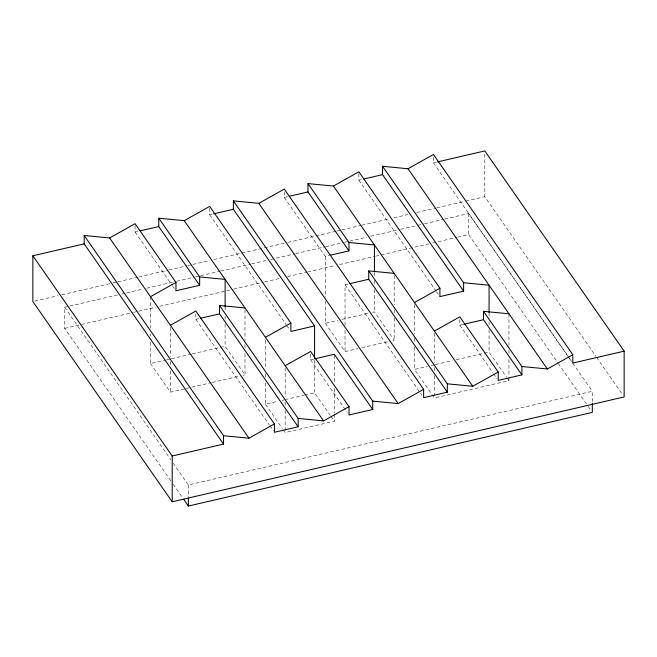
<?xml version="1.0" encoding="UTF-8"?>
<svg xmlns="http://www.w3.org/2000/svg" width="657" height="657" viewBox="0 0 657 657"><rect width="100%" height="100%" fill="white"/><g stroke="black" fill="none" stroke-linecap="round" stroke-linejoin="round"><path stroke-width="0.49" stroke-dasharray="3.29 2.46" d="M135.087 225.556L135.087 232.061L138.052 231.371M209.682 208.253L209.682 214.757L212.646 214.067M284.276 191.877L284.276 197.453L288.226 196.533M358.87 173.645L358.87 180.149L362.82 179.23M433.464 157.269L433.464 162.846L436.42 162.156M34.854 301.087L57.849 295.749M61.848 294.821L111.846 283.224M112.84 282.995L116.839 282.067M117.841 281.837L137.839 277.197M138.841 276.958L167.839 270.232M168.833 270.002L186.834 265.83M187.836 265.6L191.836 264.672M192.838 264.434L209.829 260.492M213.829 259.564L286.822 242.63M287.823 242.4L335.817 231.264M336.819 231.034L340.819 230.106M341.821 229.876L360.816 225.466M361.818 225.236L389.815 218.74M393.814 217.812L407.816 214.568M416.809 212.482L435.813 208.072M436.806 207.842L464.803 201.346M465.805 201.116L484.8 196.706L596.047 356.554M170.779 480.793L64.673 328.336L64.673 307.238L68.673 306.31M69.675 306.072L117.669 294.944M121.668 294.016L125.668 293.088M126.67 292.85L142.668 289.137M146.667 288.218L175.665 281.483M176.659 281.253L194.661 277.082M195.663 276.852L199.662 275.924M200.664 275.685L219.66 271.284M220.662 271.045L250.654 264.089M251.656 263.859L266.652 260.377M270.651 259.449L294.656 253.881M295.65 253.651L324.648 246.925M325.65 246.695L343.652 242.515M344.646 242.285L348.645 241.357M349.647 241.127L366.647 237.185M370.647 236.257L399.645 229.531M400.647 229.293L423.642 223.963M424.644 223.733L443.639 219.323M444.641 219.093L468.638 213.525L568.88 357.564M284.276 197.453L325.289 256.386L329.239 255.466M64.673 328.336L132.665 312.56M133.667 312.33L137.666 311.402M138.668 311.172L155.668 307.23M159.667 306.302L232.66 289.367M233.654 289.137L263.654 282.173M264.656 281.943L281.656 278.001M287.651 276.605L306.655 272.203M307.648 271.973L335.645 265.477M339.653 264.549L374.646 256.427M375.648 256.197L428.643 243.903M432.643 242.975L456.64 237.407M457.642 237.177L468.638 234.623L557.744 362.656M195.843 313.783L195.843 319.368L198.808 318.678M345.032 325.289L345.032 284.752L347.996 284.07M150.51 342.289L150.51 363.567L165.433 360.11M166.426 359.88L170.401 358.952M171.395 358.722L191.294 354.107M192.287 353.877L225.105 346.264L244.987 374.835L243 375.303M325.289 300.963L325.289 323.26L338.068 320.296M341.993 319.384L368.536 313.225M372.47 312.313L374.433 311.853L394.175 340.227L391.227 340.917M150.51 363.567L170.393 392.139L185.315 388.681M186.309 388.451L211.176 382.686M212.17 382.448L239.025 376.223M325.289 323.26L345.032 351.626L357.81 348.67M361.744 347.75L390.25 341.139M310.621 354.222L310.621 359.798L313.586 359.108M459.81 319.614L459.81 325.19L462.774 324.501M414.477 347.101L414.477 369.398L427.403 366.401M431.386 365.473L434.367 364.783M435.361 364.553L452.271 360.627M456.245 359.708L489.071 352.095L506.613 377.307M265.428 382.924L265.428 404.203L278.207 401.238M282.14 400.327L284.103 399.875M285.089 399.645L303.756 395.309M304.741 395.087L314.572 392.804L330.249 415.331M334.314 414.082L334.314 421.178L285.171 432.577L282.847 429.235M508.953 377.627L508.953 380.666L434.359 397.97L414.477 369.398M173.12 463.062L188.362 484.965L592.327 391.252L592.327 402.306M596.63 357.4L622.393 394.414M433.464 162.846L567.541 355.503M568.124 356.349L571.639 361.391M569.463 358.402L592.327 391.252M558.327 363.502L587.637 405.615M588.229 406.461L591.152 410.674M507.196 378.145L508.953 380.666M358.87 180.149L435.846 290.755M436.429 291.593L439.927 296.619M459.81 325.19L492.98 372.856M493.563 373.693L497.053 378.703M345.032 284.752L421.876 395.177M209.682 214.757L286.206 324.714M286.789 325.552L289.712 329.748M310.621 359.798L347.282 412.481M330.832 416.168L334.314 421.178M265.428 404.203L282.272 428.405M135.087 232.061L171.871 284.916M172.463 285.754L175.961 290.788M195.843 319.368L269.198 424.759M269.781 425.596L273.271 430.614M64.673 307.238L170.779 459.695M173.12 484.168L182.498 497.645M508.953 313.791L508.953 345.204M508.953 350.271L508.953 353.31M508.953 359.387L508.953 376.609M489.071 312.576L489.071 316.625M489.071 321.692L489.071 324.739M489.071 329.798L489.071 352.095M484.8 153.984L484.8 196.706M468.638 213.525L468.638 234.623M434.359 333.124L434.359 362.508M434.359 367.575L434.359 370.614M434.359 375.681L434.359 395.941M414.477 304.552L414.477 333.937M414.477 337.985L414.477 342.042M394.175 275.382L394.175 304.766M394.175 309.833L394.175 312.872M394.175 317.939L394.175 340.227M374.433 272.343L374.433 276.392M374.433 280.449L374.433 284.497M374.433 289.565L374.433 311.853M345.032 330.348L345.032 351.626M334.314 355.314L334.314 383.688M334.314 388.755L334.314 413.072M325.289 256.386L325.289 296.915M314.572 360.381L314.572 392.804M285.171 367.731L285.171 397.115M285.171 402.183L285.171 405.221M285.171 410.288L285.171 430.549M265.428 340.367L265.428 368.741M265.428 373.808L265.428 377.857M244.987 309.989L244.987 340.383M244.987 344.44L244.987 348.489M244.987 353.556L244.987 374.835M225.105 306.745L225.105 310.802M225.105 315.869L225.105 319.918M225.105 323.975L225.105 346.264M188.362 484.965L188.362 497.021M170.393 327.293L170.393 356.677M170.393 361.744L170.393 364.783M170.393 370.86L170.393 392.139M150.51 296.693L150.51 328.106M150.51 334.183L150.51 336.212"/><path stroke-width="0.99" d="M84.186 243.87L32.85 255.778L172.2 456.007L223.536 444.099L84.186 243.87L84.186 235.502L109.637 237.965L135.087 223.692L175.961 282.428L175.961 290.788L199.654 285.294L199.654 276.934L158.78 218.198L184.231 220.662L209.682 206.388L290.879 323.063L290.879 331.424L314.572 325.929L314.572 358.352M314.572 325.929L233.375 209.263L233.375 200.894L258.825 203.358L284.276 189.085L423.625 389.322L423.625 397.682L447.318 392.188L447.318 383.819L368.725 270.898L394.175 273.353M330.225 255.236L348.982 250.884L307.969 191.959L307.969 183.59L333.419 186.054L358.87 171.781L439.927 288.251L439.927 296.619L463.62 291.125L463.62 282.756L382.563 166.287L408.013 168.75L433.464 154.477L572.814 354.714L572.814 363.075L624.15 351.167L624.15 396.943L172.2 501.784L32.85 301.547L32.85 255.778M150.51 296.693L175.961 282.428M170.393 325.264L195.843 310.999L274.437 423.929L274.437 432.29L298.13 426.795L298.13 418.427L219.545 305.505L244.987 307.961M265.428 337.328L290.879 323.063M285.171 365.703L310.621 351.438L349.031 406.626L349.031 414.986L372.724 409.492L372.724 401.123L233.375 200.894M414.477 302.524L439.927 288.251M434.359 331.095L459.81 316.83L498.22 372.018L498.22 380.378L521.913 374.884L521.913 366.516L483.503 311.328L508.953 313.791M84.186 235.502L223.536 435.731L248.987 438.194L274.437 423.929M298.13 418.427L323.581 420.891L349.031 406.626M372.724 401.123L398.175 403.587L423.625 389.322M447.318 383.819L472.769 386.283L498.22 372.018M521.913 366.516L547.363 368.979L572.814 354.714M140.023 230.911L158.78 226.566L199.654 285.294M213.632 213.837L233.375 209.263M289.211 196.303L307.969 191.959M363.806 179L382.563 174.647L463.62 291.125M437.414 161.926L484.8 150.938L624.15 351.167M200.779 318.218L219.545 313.865L298.13 426.795M349.967 283.61L368.725 279.258L447.318 392.188M314.572 358.886L334.314 354.304L372.724 409.492M463.76 324.279L483.503 319.696L521.913 374.884M183.673 499.328L188.362 506.062L592.327 412.358L592.327 403.316M307.969 183.59L348.982 242.523L374.433 244.979L374.433 271.325M463.62 282.756L489.071 285.22L489.071 312.576M199.654 276.934L225.105 279.389L225.105 306.745M408.013 168.75L547.363 368.979M333.419 186.054L472.769 386.283M258.825 203.358L398.175 403.587M184.231 220.662L323.581 420.891M109.637 237.965L248.987 438.194M483.503 311.328L483.503 319.696M382.563 166.287L382.563 174.647M368.725 270.898L368.725 279.258M348.982 242.523L348.982 250.884M223.536 435.731L223.536 444.099M219.545 305.505L219.545 313.865M188.362 498.031L188.362 506.062M172.2 456.007L172.2 501.784M158.78 218.198L158.78 226.566"/></g></svg>
